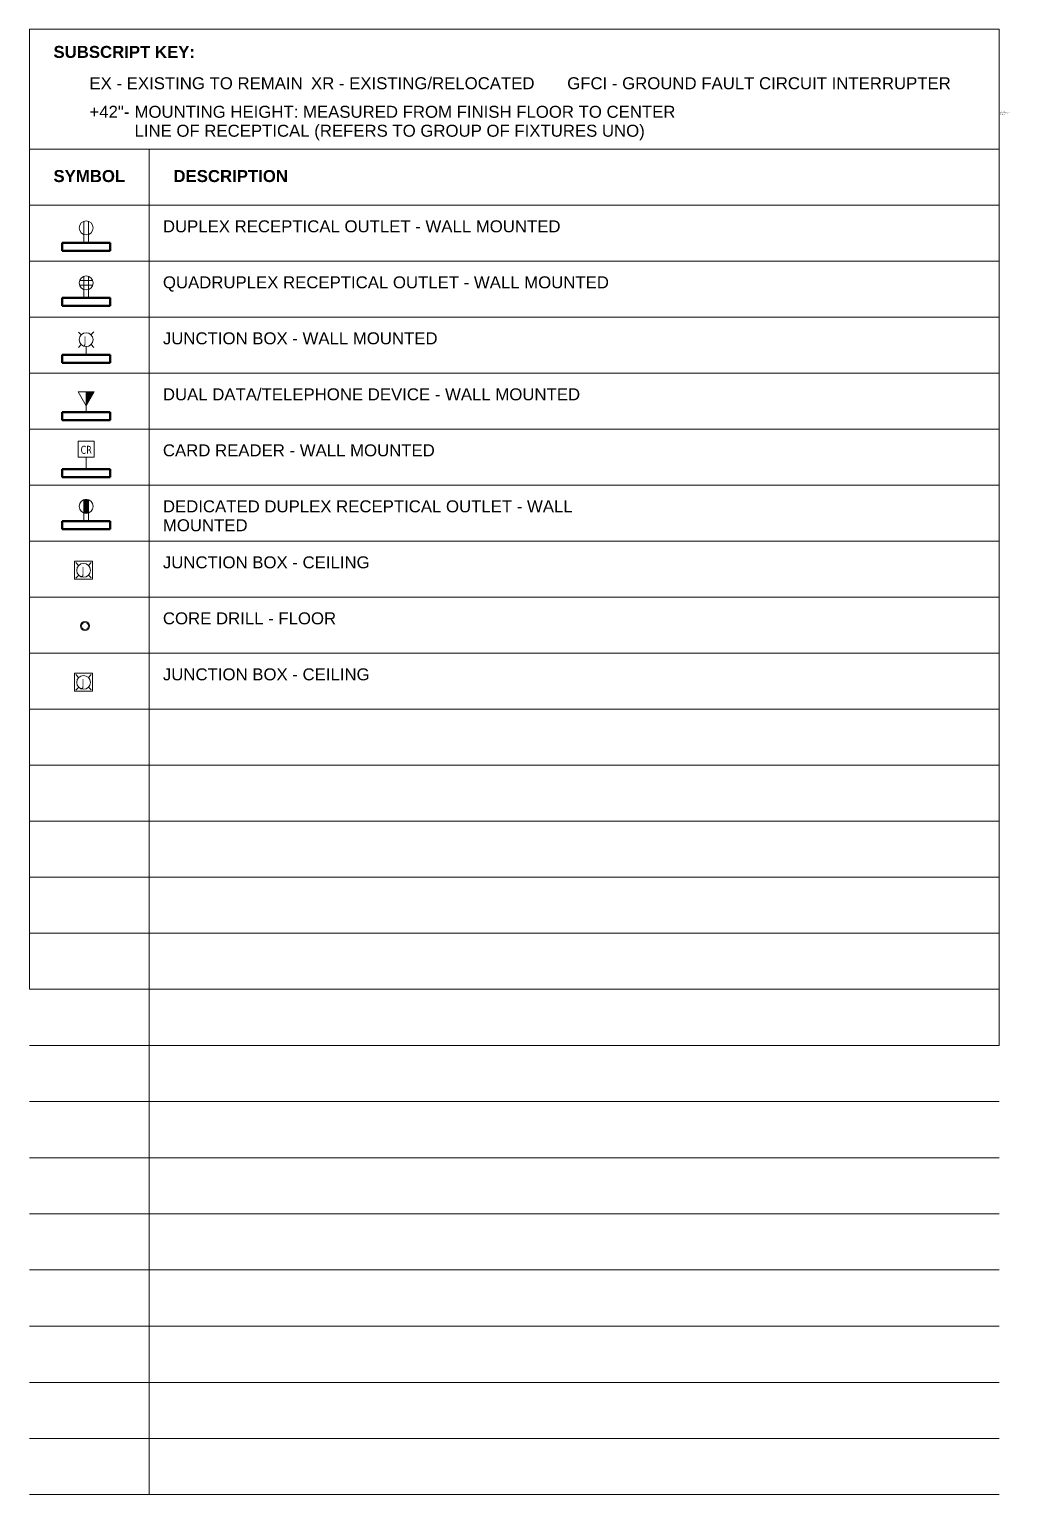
# Model space of a CAD drawing. Header units: inches. Extents: x 1 to 4574, y -953 to 1388.
# Drawn here: x 1 to 737, y -906 to 193 of the extents above; entities that cross this region are included whole.
import ezdxf

# ---------------------------------------------------------------- set-up
doc = ezdxf.new("R2010")
doc.units = ezdxf.units.IN
doc.header["$MEASUREMENT"] = 0
for name, color, linetype, lineweight in [('A-ANNO-NOTE', 131, 'Continuous', 20), ('A-DETL-THIN', 151, 'Continuous', 9), ('A-WALL', 113, 'Continuous', 50), ('G-ANNO-TEXT', 231, 'Continuous', 9)]:
    doc.layers.add(name, color=color, linetype=linetype, lineweight=lineweight)
doc.styles.add('Arial', font='arial.ttf', dxfattribs={"height": 9})
doc.styles.add('Arial_2', font='arial.ttf', dxfattribs={"height": 0.09375})
doc.styles.add('Arial_B', font='arialbd.ttf', dxfattribs={"height": 9})
doc.styles.add('Tahoma', font='tahoma.ttf', dxfattribs={"height": 6})
doc.styles.add('Tahoma_1', font='tahoma.ttf', dxfattribs={"width": 0.85, "height": 6})

# ---------------------------------------------------------------- blocks, each defined once
blk = doc.blocks.new('Family - ___-132026-_A1006 - Tel_Data_Elec Legend')
at = {"layer": 'A-ANNO-NOTE'}
for p, q in [((42.3, 33), (42.3, 49.2)), ((45.8, 33), (45.8, 49.2))]:
    blk.add_line(p, q, dxfattribs=at)
blk.add_circle((44.1, 44.3), 5.25, dxfattribs=at)
at = {"layer": 'A-WALL'}
for p, q in [((62.1, 33), (26.1, 33)), ((26.1, 33), (26.1, 27)), ((62.1, 27), (62.1, 33)), ((26.1, 27), (62.1, 27))]:
    blk.add_line(p, q, dxfattribs=at)
blk = doc.blocks.new('Family - ___-132060-_A1006 - Tel_Data_Elec Legend')
at = {"layer": 'A-ANNO-NOTE'}
for p, q in [((40.4, -35.9), (38.3, -33.8)), ((40.5, -43.2), (38.3, -45.4)), ((47.7, -35.9), (49.8, -33.7)), ((47.8, -43.2), (49.9, -45.3)), ((44.1, -50.8), (44.1, -44.7))]:
    blk.add_line(p, q, dxfattribs=at)
blk.add_circle((44.1, -39.5), 5.16, dxfattribs=at)
at = {"layer": 'A-WALL'}
for p, q in [((62.1, -50.8), (26.1, -50.8)), ((26.1, -50.8), (26.1, -56.8)), ((62.1, -56.8), (62.1, -50.8)), ((26.1, -56.8), (62.1, -56.8))]:
    blk.add_line(p, q, dxfattribs=at)
at = {"layer": 'A-ANNO-NOTE', "lineweight": 9, "insert": (42.2, -37), "char_height": 6, "width": 4.121, "attachment_point": 1, "style": 'Tahoma'}
blk.add_mtext('J', dxfattribs=at)
blk = doc.blocks.new('Family - ___-132090-_A1006 - Tel_Data_Elec Legend')
at = {"layer": 'A-ANNO-NOTE'}
for p, q in [((49, 4.8), (39.1, 4.8)), ((49, 1.3), (39.1, 1.3)), ((42.3, -8.2), (42.3, 8)), ((45.8, -8.2), (45.8, 8))]:
    blk.add_line(p, q, dxfattribs=at)
blk.add_circle((44.1, 3), 5.25, dxfattribs=at)
at = {"layer": 'A-WALL'}
for p, q in [((62.1, -8.2), (26.1, -8.2)), ((26.1, -8.2), (26.1, -14.2)), ((62.1, -14.2), (62.1, -8.2)), ((26.1, -14.2), (62.1, -14.2))]:
    blk.add_line(p, q, dxfattribs=at)
blk = doc.blocks.new('Family - ___-132180-_A1006 - Tel_Data_Elec Legend')
at = {"layer": 'A-ANNO-NOTE', "lineweight": 9}
blk.add_hatch(color=256, dxfattribs=at).paths.add_polyline_path([(44.1, -89.1), (50.1, -78.6), (44.1, -78.6)], flags=0)
at = {"layer": 'A-ANNO-NOTE'}
for p, q in [((44.1, -89.1), (38.1, -78.6)), ((50.1, -78.6), (38.1, -78.6)), ((50.1, -78.6), (44.1, -78.6)), ((44.1, -78.6), (44.1, -89.1)), ((44.1, -89.1), (50.1, -78.6)), ((44.1, -94), (44.1, -78.6)), ((44.1, -89.1), (50.1, -78.6))]:
    blk.add_line(p, q, dxfattribs=at)
at = {"layer": 'A-WALL'}
for p, q in [((62.1, -94), (26.1, -94)), ((26.1, -94), (26.1, -100)), ((62.1, -100), (62.1, -94)), ((26.1, -100), (62.1, -100))]:
    blk.add_line(p, q, dxfattribs=at)
blk = doc.blocks.new('Family - ___-2131369-_A1006 - Tel_Data_Elec Legend')
at = {"layer": 'A-ANNO-NOTE'}
for p, q in [((38.1, -115.5), (50.1, -115.5)), ((38.1, -127.5), (38.1, -115.5)), ((50.1, -115.5), (50.1, -127.5)), ((50.1, -127.5), (38.1, -127.5)), ((44.1, -136.5), (44.1, -127.5))]:
    blk.add_line(p, q, dxfattribs=at)
at = {"layer": 'A-WALL'}
for p, q in [((62.1, -136.5), (26.1, -136.5)), ((26.1, -136.5), (26.1, -142.5)), ((26.1, -142.5), (62.1, -142.5)), ((62.1, -142.5), (62.1, -136.5))]:
    blk.add_line(p, q, dxfattribs=at)
at = {"layer": 'A-ANNO-NOTE', "lineweight": 9, "insert": (40, -119.1), "char_height": 6, "width": 10.096, "attachment_point": 1, "style": 'Tahoma_1'}
blk.add_mtext('CR', dxfattribs=at)
blk = doc.blocks.new('Family - ___-2131377-_A1006 - Tel_Data_Elec Legend')
at = {"layer": 'A-ANNO-NOTE', "lineweight": 9}
for points in [[(42.3, -169.4), (43.7, -159.2), (42.9, -159.3)], [(43.8, -169.7), (43.7, -159.2), (42.3, -169.4)], [(42.3, -169.4), (42.9, -159.3), (42.5, -159.5)], [(42.3, -169.4), (42.5, -159.5), (42.3, -159.5)], [(43.8, -169.7), (44.4, -169.7), (43.7, -159.2)], [(44.4, -169.7), (45, -169.6), (43.7, -159.2)], [(45.7, -169.5), (45.8, -159.5), (43.7, -159.2)], [(45, -169.6), (45.7, -169.5), (43.7, -159.2)], [(45.8, -159.5), (44.4, -159.2), (43.7, -159.2)], [(45.5, -159.4), (45.3, -159.3), (44.4, -159.2)], [(45.8, -159.5), (45.5, -159.4), (44.4, -159.2)], [(45.7, -169.5), (45.8, -169.4), (45.8, -159.5)], [(43.8, -169.7), (42.3, -169.4), (42.9, -169.6)]]:
    blk.add_hatch(color=256, dxfattribs=at).paths.add_polyline_path(points, flags=0)
at = {"layer": 'A-ANNO-NOTE'}
for p, q in [((42.3, -159.5), (42.3, -169.4)), ((42.3, -175.7), (42.3, -159.5)), ((45.8, -169.4), (45.8, -159.5)), ((45.8, -175.7), (45.8, -159.5))]:
    blk.add_line(p, q, dxfattribs=at)
blk.add_circle((44.1, -164.5), 5.25, dxfattribs=at)
for start, end in [(70.6207, 109.3793), (250.6207, 289.3793)]:
    blk.add_arc((44.1, -164.5), 5.25, start, end, dxfattribs=at)
at = {"layer": 'A-WALL'}
for p, q in [((62.1, -175.7), (26.1, -175.7)), ((26.1, -175.7), (26.1, -181.7)), ((62.1, -181.7), (62.1, -175.7)), ((26.1, -181.7), (62.1, -181.7))]:
    blk.add_line(p, q, dxfattribs=at)
blk = doc.blocks.new('Family - ___-2131385-_A1006 - Tel_Data_Elec Legend')
at = {"layer": 'A-ANNO-NOTE'}
for p, q in [((35.5, -205.7), (49, -205.7)), ((35.5, -219.2), (35.5, -205.7)), ((38.5, -208.8), (36.4, -206.7)), ((45.8, -208.8), (48, -206.7)), ((49, -205.7), (49, -219.2)), ((49, -219.2), (35.5, -219.2)), ((38.6, -216.1), (36.5, -218.3)), ((45.9, -216.1), (48, -218.2))]:
    blk.add_line(p, q, dxfattribs=at)
blk.add_circle((42.2, -212.5), 5.16, dxfattribs=at)
at = {"layer": 'A-ANNO-NOTE', "lineweight": 9, "insert": (40.7, -209.9), "char_height": 6, "width": 4.121, "attachment_point": 1, "style": 'Tahoma'}
blk.add_mtext('J', dxfattribs=at)
blk = doc.blocks.new('Family - ___-2131473-_A1006 - Tel_Data_Elec Legend')
at = {"layer": 'A-ANNO-NOTE'}
for radius in [3.42, 2.63]:
    blk.add_circle((43.2, -254.2), radius, dxfattribs=at)
blk = doc.blocks.new('Family - ___-2131482-_A1006 - Tel_Data_Elec Legend')
at = {"layer": 'A-ANNO-NOTE'}
for p, q in [((35.5, -289.7), (49, -289.7)), ((35.5, -303.2), (35.5, -289.7)), ((38.5, -292.8), (36.4, -290.7)), ((45.8, -292.8), (48, -290.7)), ((49, -289.7), (49, -303.2)), ((49, -303.2), (35.5, -303.2)), ((38.6, -300.1), (36.5, -302.3)), ((45.9, -300.1), (48, -302.2))]:
    blk.add_line(p, q, dxfattribs=at)
blk.add_circle((42.2, -296.5), 5.16, dxfattribs=at)
at = {"layer": 'A-ANNO-NOTE', "lineweight": 9, "insert": (40.7, -293.9), "char_height": 6, "width": 4.121, "attachment_point": 1, "style": 'Tahoma'}
blk.add_mtext('J', dxfattribs=at)

msp = doc.modelspace()

# ---------------------------------------------------------------- linework, layer by layer
at = {"layer": 'A-DETL-THIN'}
for p, q in [((1.5, 193.3), (729, 193.3)), ((1.5, -526.7), (1.5, 193.3)), ((729, 193.3), (729, -568.9)), ((1.5, 103.3), (729, 103.3)), ((91.5, -905.7), (91.5, 103.3)), ((1.5, 61.3), (729, 61.3)), ((1.5, 19.3), (729, 19.3)), ((1.5, -22.7), (729, -22.7)), ((1.5, -64.7), (729, -64.7)), ((1.5, -106.7), (729, -106.7)), ((1.5, -148.7), (729, -148.7)), ((1.5, -190.7), (729, -190.7)), ((1.5, -232.7), (729, -232.7)), ((1.5, -274.7), (729, -274.7)), ((1.5, -316.7), (729, -316.7)), ((1.5, -358.7), (729, -358.7)), ((1.5, -400.7), (729, -400.7)), ((1.5, -442.7), (729, -442.7)), ((1.5, -484.7), (729, -484.7)), ((1.5, -484.7), (729, -484.7)), ((729, -526.7), (1.5, -526.7)), ((729, -568.9), (1.5, -568.9)), ((729, -610.9), (1.5, -610.9)), ((729, -653), (1.5, -653)), ((729, -653), (1.5, -653)), ((729, -695.1), (1.5, -695.1)), ((729, -737.2), (1.5, -737.2)), ((729, -779.4), (1.5, -779.4)), ((729, -779.4), (1.5, -779.4)), ((729, -821.5), (1.5, -821.5)), ((729, -863.6), (1.5, -863.6)), ((729, -905.7), (1.5, -905.7))]:
    msp.add_line(p, q, dxfattribs=at)

# ---------------------------------------------------------------- block references
at = {"lineweight": 13}
for name in ['Family - ___-132026-_A1006 - Tel_Data_Elec Legend', 'Family - ___-132090-_A1006 - Tel_Data_Elec Legend', 'Family - ___-132060-_A1006 - Tel_Data_Elec Legend', 'Family - ___-132180-_A1006 - Tel_Data_Elec Legend', 'Family - ___-2131369-_A1006 - Tel_Data_Elec Legend', 'Family - ___-2131377-_A1006 - Tel_Data_Elec Legend']:
    msp.add_blockref(name, (0, 0), dxfattribs=at)
at = {"lineweight": 9}
for name in ['Family - ___-2131385-_A1006 - Tel_Data_Elec Legend', 'Family - ___-2131482-_A1006 - Tel_Data_Elec Legend']:
    msp.add_blockref(name, (0, 0), dxfattribs=at)
at = {"lineweight": 20}
msp.add_blockref('Family - ___-2131473-_A1006 - Tel_Data_Elec Legend', (0, 0), dxfattribs=at)

# ---------------------------------------------------------------- texts
at = {"layer": 'G-ANNO-TEXT', "color": 7, "attachment_point": 1}
for s, insert, char_height, width, style in [('SUBSCRIPT KEY:', (19.6, 180.8), 9, 128.472, 'Arial_B'), ('EX - EXISTING TO REMAIN', (46.6, 157.3), 9, 194.162, 'Arial'), ('XR - EXISTING/RELOCATED', (212.8, 157.3), 9, 202.889, 'Arial'), ('GFCI - GROUND FAULT CIRCUIT INTERRUPTER', (405, 157.3), 9, 348.086, 'Arial'), ('+42"-', (46.6, 135.9), 9, 36.36, 'Arial'), ('MOUNTING HEIGHT: MEASURED FROM FINISH FLOOR TO CENTER ', (80.4, 135.9), 9, 496.435, 'Arial'), ('•', (729.8, 132.1), 0.0937, 0.303, 'Arial_2'), ('CONTRACTOR TO PROVIDE POWER AND PLUMBING FOR THE HOOK-UP OF EQUIPMENT SHOWN ON THE ', (730, 132.1), 0.0937, 8.173, 'Arial_2'), ('EQUIPMENT SCHEDULE - SEE MEP DRAWINGS AND COORDINATE WITH TENANT.', (730, 131.9), 0.0937, 6.287, 'Arial_2'), ('LINE OF RECEPTICAL (REFERS TO GROUP OF FIXTURES UNO)', (80.4, 121.7), 9, 463.711, 'Arial'), ('•', (729.8, 131.6), 0.0937, 0.303, 'Arial_2'), ('•', (729.8, 130.7), 0.0937, 0.303, 'Arial_2'), ('•', (729.8, 130.4), 0.0937, 0.303, 'Arial_2'), ('•', (729.8, 130), 0.0937, 0.303, 'Arial_2'), ('•', (729.8, 129.4), 0.0937, 0.303, 'Arial_2'), ('MEP DRAWINGS AND ARCHITECTURAL DRAWINGS SHOW ONLY LOCATIONS TO WHICH VOICE/DATA AND ', (730, 131.6), 0.0937, 8.214, 'Arial_2'), ('VOICE LINES SHOULD BE RUN.  THEY DO NOT SHOW TYPE OF OUTLET OR NUMBER OF LINES.  REFER TO ', (730, 131.5), 0.0937, 8.274, 'Arial_2'), ('CABLE SHOP DRAWINGS ONLY FOR NUMBER OF LINE AND OUTLET TYPE OF VOICE/DATA AND VOICE ', (730, 131.3), 0.0937, 7.936, 'Arial_2'), ('LINES AT EACH LOCATION.  PROVIDE PULL STRINGS AT EACH NEW LOCATION OF VOICE/DATA OUTLETS ', (730, 131.2), 0.0937, 8.194, 'Arial_2'), ('AS REQUIRED BY VENDOR.', (730, 131), 0.0937, 2.118, 'Arial_2'), ('REFER TO ENGINEERING DRAWINGS FOR TYPES, SPECIFICATIONS AND CIRCUITING INFORMATION.', (730, 130.7), 0.0937, 7.79, 'Arial_2'), ('ALL OUTLETS SHALL BE GROUPED TOGETHER AND SHALL NOT BE MORE THAN 5" APART.  OUTLETS SHALL ', (730, 130.4), 0.0937, 8.391, 'Arial_2'), ('BE SPACED EQUALLY U.N.O.', (730, 130.3), 0.0937, 2.219, 'Arial_2'), ('ANY DISCREPANCIES OR CONFLICTS BETWEEN ENGINEERING DRAWINGS, ARCHITECTURAL DRAWINGS, ', (730, 130), 0.0937, 8.239, 'Arial_2'), ('MILLWORK AND/OR FIELD CONDITIONS SHALL BE CLARIFIED WITH THE ARCHITECT OR ELECTRICAL ', (730, 129.8), 0.0937, 7.85, 'Arial_2'), ('ENGINEER PRIOR TO BEGINING WORK.', (730, 129.7), 0.0937, 3.055, 'Arial_2'), ('SEE SHEET A0004 FOR TYPICAL MOUNTING HEIGHT DIAGRAM.', (730, 129.4), 0.0937, 4.868, 'Arial_2'), ('SYMBOL', (19.6, 87.7), 9, 65.206, 'Arial_B'), ('DESCRIPTION', (109.6, 87.7), 9, 103.99, 'Arial_B'), ('DUPLEX RECEPTICAL OUTLET - WALL MOUNTED', (101.7, 50), 9, 361.903, 'Arial'), ('QUADRUPLEX RECEPTICAL OUTLET - WALL MOUNTED', (101.7, 8), 9, 405.778, 'Arial'), ('JUNCTION BOX - WALL MOUNTED', (101.7, -34), 9, 250.399, 'Arial'), ('DUAL DATA/TELEPHONE DEVICE - WALL MOUNTED', (101.7, -76), 9, 380.083, 'Arial'), ('CARD READER - WALL MOUNTED', (101.7, -118), 9, 247.733, 'Arial'), ('DEDICATED DUPLEX RECEPTICAL OUTLET - WALL ', (101.7, -160), 9, 377.174, 'Arial'), ('MOUNTED', (101.7, -174.2), 9, 76.841, 'Arial'), ('JUNCTION BOX - CEILING', (101.7, -202), 9, 188.102, 'Arial'), ('CORE DRILL - FLOOR', (101.7, -244), 9, 157.56, 'Arial'), ('JUNCTION BOX - CEILING', (101.7, -286), 9, 188.102, 'Arial')]:
    msp.add_mtext(s, dxfattribs=dict(at, insert=insert, char_height=char_height, width=width, style=style))

doc.saveas('drawing.dxf')
